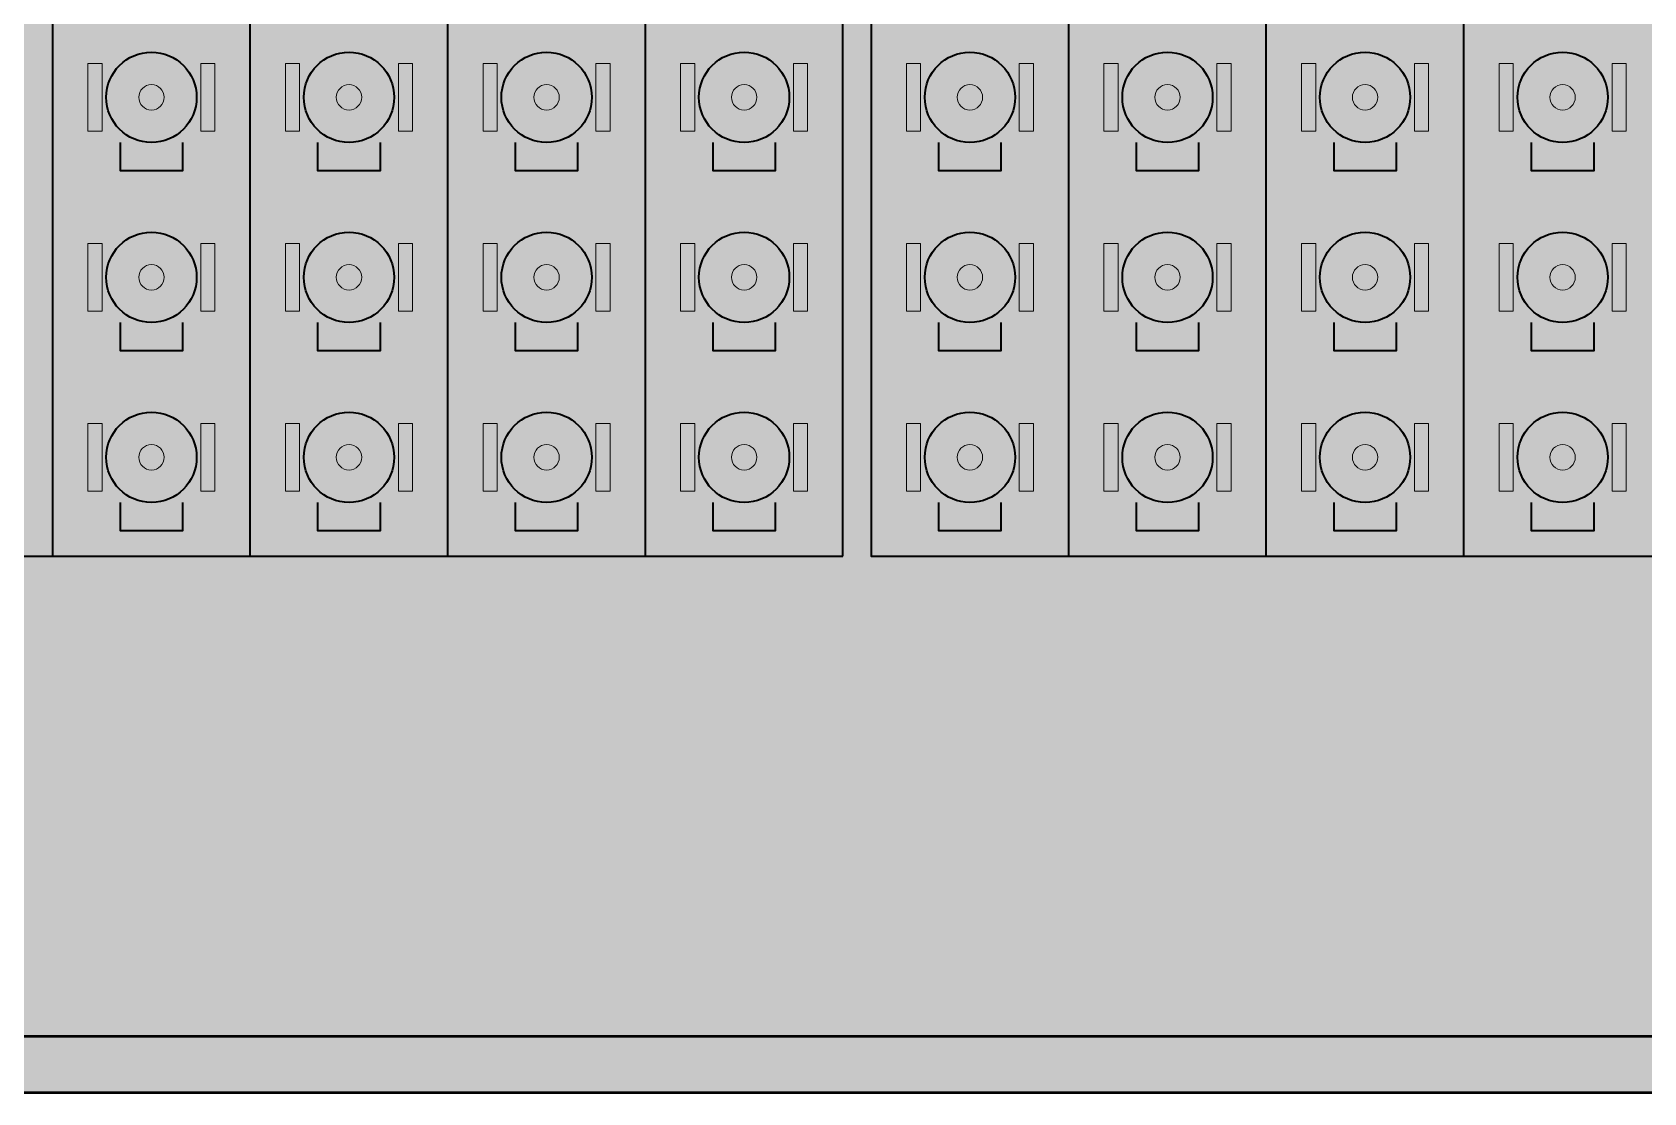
# Model space of a CAD drawing. Header units: millimetres. Extents: x 0 to 1189, y 0 to 841.
# Drawn here: x 587.8 to 644.9, y 218 to 255.6 of the extents above; entities that cross this region are included whole.
import ezdxf

# ---------------------------------------------------------------- set-up
doc = ezdxf.new("R2010")
doc.units = ezdxf.units.MM
for name, color, linetype, lineweight, true_color in [('A-DEM-AM', 2, 'CONTINUOUS', 35, 0xd7a500), ('A-DEM-VE', 3, 'CONTINUOUS', 35, 0x00963c), ('A-EQUIPO', 30, 'CONTINUOUS', 35, 0xe67800)]:
    doc.layers.add(name, color=color, linetype=linetype, lineweight=lineweight, true_color=true_color)
for name, color, linetype, lineweight in [('A-EQUIPO-FINO', 8, 'CONTINUOUS', 13), ('A-EQUIPO-RELLENO', 9, 'CONTINUOUS', 13), ('A-MURO', 7, 'CONTINUOUS', 50), ('A-RELLENO', 9, 'CONTINUOUS', 13), ('A-SECTOR', 1, 'CONTINUOUS', 25)]:
    doc.layers.add(name, color=color, linetype=linetype, lineweight=lineweight)

msp = doc.modelspace()

# ---------------------------------------------------------------- hatches: boundary and pattern name
at = {"layer": 'A-EQUIPO-RELLENO', "true_color": 0xf0786e}
h = msp.add_hatch(color=7, dxfattribs=at)
h.dxf.hatch_style = 1
h.paths.add_polyline_path([(592, 254.856), (591.586, 254.802), (591.2, 254.642), (590.869, 254.388), (590.614, 254.056), (590.455, 253.67), (590.4, 253.256), (590.455, 252.842), (590.614, 252.456), (590.869, 252.125), (591.2, 251.871), (591.586, 251.711), (592, 251.656), (592.414, 251.711), (592.8, 251.871), (593.131, 252.125), (593.386, 252.456), (593.545, 252.842), (593.6, 253.256), (593.545, 253.67), (593.386, 254.056), (593.131, 254.388), (592.8, 254.642), (592.414, 254.802)])
h = msp.add_hatch(color=7, dxfattribs=at)
h.dxf.hatch_style = 1
h.paths.add_polyline_path([(599, 254.856), (598.586, 254.802), (598.2, 254.642), (597.869, 254.388), (597.614, 254.056), (597.455, 253.67), (597.4, 253.256), (597.455, 252.842), (597.614, 252.456), (597.869, 252.125), (598.2, 251.871), (598.586, 251.711), (599, 251.656), (599.414, 251.711), (599.8, 251.871), (600.131, 252.125), (600.386, 252.456), (600.545, 252.842), (600.6, 253.256), (600.545, 253.67), (600.386, 254.056), (600.131, 254.388), (599.8, 254.642), (599.414, 254.802)])
h = msp.add_hatch(color=7, dxfattribs=at)
h.dxf.hatch_style = 1
h.paths.add_polyline_path([(606, 254.856), (605.586, 254.802), (605.2, 254.642), (604.869, 254.388), (604.614, 254.056), (604.455, 253.67), (604.4, 253.256), (604.455, 252.842), (604.614, 252.456), (604.869, 252.125), (605.2, 251.871), (605.586, 251.711), (606, 251.656), (606.414, 251.711), (606.8, 251.871), (607.131, 252.125), (607.386, 252.456), (607.545, 252.842), (607.6, 253.256), (607.545, 253.67), (607.386, 254.056), (607.131, 254.388), (606.8, 254.642), (606.414, 254.802)])
h = msp.add_hatch(color=7, dxfattribs=at)
h.dxf.hatch_style = 1
h.paths.add_polyline_path([(613, 254.856), (612.586, 254.802), (612.2, 254.642), (611.869, 254.388), (611.614, 254.056), (611.455, 253.67), (611.4, 253.256), (611.455, 252.842), (611.614, 252.456), (611.869, 252.125), (612.2, 251.871), (612.586, 251.711), (613, 251.656), (613.414, 251.711), (613.8, 251.871), (614.131, 252.125), (614.386, 252.456), (614.545, 252.842), (614.6, 253.256), (614.545, 253.67), (614.386, 254.056), (614.131, 254.388), (613.8, 254.642), (613.414, 254.802)])
h = msp.add_hatch(color=7, dxfattribs=at)
h.dxf.hatch_style = 1
h.paths.add_polyline_path([(621, 254.856), (620.586, 254.802), (620.2, 254.642), (619.869, 254.388), (619.614, 254.056), (619.455, 253.67), (619.4, 253.256), (619.455, 252.842), (619.614, 252.456), (619.869, 252.125), (620.2, 251.871), (620.586, 251.711), (621, 251.656), (621.414, 251.711), (621.8, 251.871), (622.131, 252.125), (622.386, 252.456), (622.545, 252.842), (622.6, 253.256), (622.545, 253.67), (622.386, 254.056), (622.131, 254.388), (621.8, 254.642), (621.414, 254.802)])
h = msp.add_hatch(color=7, dxfattribs=at)
h.dxf.hatch_style = 1
h.paths.add_polyline_path([(628, 254.856), (627.586, 254.802), (627.2, 254.642), (626.869, 254.388), (626.614, 254.056), (626.455, 253.67), (626.4, 253.256), (626.455, 252.842), (626.614, 252.456), (626.869, 252.125), (627.2, 251.871), (627.586, 251.711), (628, 251.656), (628.414, 251.711), (628.8, 251.871), (629.131, 252.125), (629.386, 252.456), (629.545, 252.842), (629.6, 253.256), (629.545, 253.67), (629.386, 254.056), (629.131, 254.388), (628.8, 254.642), (628.414, 254.802)])
h = msp.add_hatch(color=7, dxfattribs=at)
h.dxf.hatch_style = 1
h.paths.add_polyline_path([(635, 254.856), (634.586, 254.802), (634.2, 254.642), (633.869, 254.388), (633.614, 254.056), (633.455, 253.67), (633.4, 253.256), (633.455, 252.842), (633.614, 252.456), (633.869, 252.125), (634.2, 251.871), (634.586, 251.711), (635, 251.656), (635.414, 251.711), (635.8, 251.871), (636.131, 252.125), (636.386, 252.456), (636.545, 252.842), (636.6, 253.256), (636.545, 253.67), (636.386, 254.056), (636.131, 254.388), (635.8, 254.642), (635.414, 254.802)])
h = msp.add_hatch(color=7, dxfattribs=at)
h.dxf.hatch_style = 1
h.paths.add_polyline_path([(642, 254.856), (641.586, 254.802), (641.2, 254.642), (640.869, 254.388), (640.614, 254.056), (640.455, 253.67), (640.4, 253.256), (640.455, 252.842), (640.614, 252.456), (640.869, 252.125), (641.2, 251.871), (641.586, 251.711), (642, 251.656), (642.414, 251.711), (642.8, 251.871), (643.131, 252.125), (643.386, 252.456), (643.545, 252.842), (643.6, 253.256), (643.545, 253.67), (643.386, 254.056), (643.131, 254.388), (642.8, 254.642), (642.414, 254.802)])
at = {"layer": 'A-EQUIPO-RELLENO', "true_color": 0x969ba0}
h = msp.add_hatch(color=7, dxfattribs=at)
h.dxf.hatch_style = 1
h.paths.add_polyline_path([(590.25, 252.056), (590.25, 254.456), (589.75, 254.456), (589.75, 252.056)])
h = msp.add_hatch(color=7, dxfattribs=at)
h.dxf.hatch_style = 1
h.paths.add_polyline_path([(594.25, 252.056), (594.25, 254.456), (593.75, 254.456), (593.75, 252.056)])
h = msp.add_hatch(color=7, dxfattribs=at)
h.dxf.hatch_style = 1
h.paths.add_polyline_path([(597.25, 252.056), (597.25, 254.456), (596.75, 254.456), (596.75, 252.056)])
h = msp.add_hatch(color=7, dxfattribs=at)
h.dxf.hatch_style = 1
h.paths.add_polyline_path([(601.25, 252.056), (601.25, 254.456), (600.75, 254.456), (600.75, 252.056)])
h = msp.add_hatch(color=7, dxfattribs=at)
h.dxf.hatch_style = 1
h.paths.add_polyline_path([(604.25, 252.056), (604.25, 254.456), (603.75, 254.456), (603.75, 252.056)])
h = msp.add_hatch(color=7, dxfattribs=at)
h.dxf.hatch_style = 1
h.paths.add_polyline_path([(608.25, 252.056), (608.25, 254.456), (607.75, 254.456), (607.75, 252.056)])
h = msp.add_hatch(color=7, dxfattribs=at)
h.dxf.hatch_style = 1
h.paths.add_polyline_path([(611.25, 252.056), (611.25, 254.456), (610.75, 254.456), (610.75, 252.056)])
h = msp.add_hatch(color=7, dxfattribs=at)
h.dxf.hatch_style = 1
h.paths.add_polyline_path([(615.25, 252.056), (615.25, 254.456), (614.75, 254.456), (614.75, 252.056)])
h = msp.add_hatch(color=7, dxfattribs=at)
h.dxf.hatch_style = 1
h.paths.add_polyline_path([(619.25, 252.056), (619.25, 254.456), (618.75, 254.456), (618.75, 252.056)])
h = msp.add_hatch(color=7, dxfattribs=at)
h.dxf.hatch_style = 1
h.paths.add_polyline_path([(623.25, 252.056), (623.25, 254.456), (622.75, 254.456), (622.75, 252.056)])
h = msp.add_hatch(color=7, dxfattribs=at)
h.dxf.hatch_style = 1
h.paths.add_polyline_path([(626.25, 252.056), (626.25, 254.456), (625.75, 254.456), (625.75, 252.056)])
h = msp.add_hatch(color=7, dxfattribs=at)
h.dxf.hatch_style = 1
h.paths.add_polyline_path([(630.25, 252.056), (630.25, 254.456), (629.75, 254.456), (629.75, 252.056)])
h = msp.add_hatch(color=7, dxfattribs=at)
h.dxf.hatch_style = 1
h.paths.add_polyline_path([(633.25, 252.056), (633.25, 254.456), (632.75, 254.456), (632.75, 252.056)])
h = msp.add_hatch(color=7, dxfattribs=at)
h.dxf.hatch_style = 1
h.paths.add_polyline_path([(637.25, 252.056), (637.25, 254.456), (636.75, 254.456), (636.75, 252.056)])
h = msp.add_hatch(color=7, dxfattribs=at)
h.dxf.hatch_style = 1
h.paths.add_polyline_path([(640.25, 252.056), (640.25, 254.456), (639.75, 254.456), (639.75, 252.056)])
h = msp.add_hatch(color=7, dxfattribs=at)
h.dxf.hatch_style = 1
h.paths.add_polyline_path([(644.25, 252.056), (644.25, 254.456), (643.75, 254.456), (643.75, 252.056)])
at = {"layer": 'A-EQUIPO-RELLENO', "true_color": 0xf0786e}
h = msp.add_hatch(color=7, dxfattribs=at)
h.dxf.hatch_style = 1
h.paths.add_polyline_path([(592, 248.481), (591.586, 248.427), (591.2, 248.267), (590.869, 248.013), (590.614, 247.681), (590.455, 247.295), (590.4, 246.881), (590.455, 246.467), (590.614, 246.081), (590.869, 245.75), (591.2, 245.496), (591.586, 245.336), (592, 245.281), (592.414, 245.336), (592.8, 245.496), (593.131, 245.75), (593.386, 246.081), (593.545, 246.467), (593.6, 246.881), (593.545, 247.295), (593.386, 247.681), (593.131, 248.013), (592.8, 248.267), (592.414, 248.427)])
h = msp.add_hatch(color=7, dxfattribs=at)
h.dxf.hatch_style = 1
h.paths.add_polyline_path([(599, 248.481), (598.586, 248.427), (598.2, 248.267), (597.869, 248.013), (597.614, 247.681), (597.455, 247.295), (597.4, 246.881), (597.455, 246.467), (597.614, 246.081), (597.869, 245.75), (598.2, 245.496), (598.586, 245.336), (599, 245.281), (599.414, 245.336), (599.8, 245.496), (600.131, 245.75), (600.386, 246.081), (600.545, 246.467), (600.6, 246.881), (600.545, 247.295), (600.386, 247.681), (600.131, 248.013), (599.8, 248.267), (599.414, 248.427)])
h = msp.add_hatch(color=7, dxfattribs=at)
h.dxf.hatch_style = 1
h.paths.add_polyline_path([(606, 248.481), (605.586, 248.427), (605.2, 248.267), (604.869, 248.013), (604.614, 247.681), (604.455, 247.295), (604.4, 246.881), (604.455, 246.467), (604.614, 246.081), (604.869, 245.75), (605.2, 245.496), (605.586, 245.336), (606, 245.281), (606.414, 245.336), (606.8, 245.496), (607.131, 245.75), (607.386, 246.081), (607.545, 246.467), (607.6, 246.881), (607.545, 247.295), (607.386, 247.681), (607.131, 248.013), (606.8, 248.267), (606.414, 248.427)])
h = msp.add_hatch(color=7, dxfattribs=at)
h.dxf.hatch_style = 1
h.paths.add_polyline_path([(613, 248.481), (612.586, 248.427), (612.2, 248.267), (611.869, 248.013), (611.614, 247.681), (611.455, 247.295), (611.4, 246.881), (611.455, 246.467), (611.614, 246.081), (611.869, 245.75), (612.2, 245.496), (612.586, 245.336), (613, 245.281), (613.414, 245.336), (613.8, 245.496), (614.131, 245.75), (614.386, 246.081), (614.545, 246.467), (614.6, 246.881), (614.545, 247.295), (614.386, 247.681), (614.131, 248.013), (613.8, 248.267), (613.414, 248.427)])
h = msp.add_hatch(color=7, dxfattribs=at)
h.dxf.hatch_style = 1
h.paths.add_polyline_path([(621, 248.481), (620.586, 248.427), (620.2, 248.267), (619.869, 248.013), (619.614, 247.681), (619.455, 247.295), (619.4, 246.881), (619.455, 246.467), (619.614, 246.081), (619.869, 245.75), (620.2, 245.496), (620.586, 245.336), (621, 245.281), (621.414, 245.336), (621.8, 245.496), (622.131, 245.75), (622.386, 246.081), (622.545, 246.467), (622.6, 246.881), (622.545, 247.295), (622.386, 247.681), (622.131, 248.013), (621.8, 248.267), (621.414, 248.427)])
h = msp.add_hatch(color=7, dxfattribs=at)
h.dxf.hatch_style = 1
h.paths.add_polyline_path([(628, 248.481), (627.586, 248.427), (627.2, 248.267), (626.869, 248.013), (626.614, 247.681), (626.455, 247.295), (626.4, 246.881), (626.455, 246.467), (626.614, 246.081), (626.869, 245.75), (627.2, 245.496), (627.586, 245.336), (628, 245.281), (628.414, 245.336), (628.8, 245.496), (629.131, 245.75), (629.386, 246.081), (629.545, 246.467), (629.6, 246.881), (629.545, 247.295), (629.386, 247.681), (629.131, 248.013), (628.8, 248.267), (628.414, 248.427)])
h = msp.add_hatch(color=7, dxfattribs=at)
h.dxf.hatch_style = 1
h.paths.add_polyline_path([(635, 248.481), (634.586, 248.427), (634.2, 248.267), (633.869, 248.013), (633.614, 247.681), (633.455, 247.295), (633.4, 246.881), (633.455, 246.467), (633.614, 246.081), (633.869, 245.75), (634.2, 245.496), (634.586, 245.336), (635, 245.281), (635.414, 245.336), (635.8, 245.496), (636.131, 245.75), (636.386, 246.081), (636.545, 246.467), (636.6, 246.881), (636.545, 247.295), (636.386, 247.681), (636.131, 248.013), (635.8, 248.267), (635.414, 248.427)])
h = msp.add_hatch(color=7, dxfattribs=at)
h.dxf.hatch_style = 1
h.paths.add_polyline_path([(642, 248.481), (641.586, 248.427), (641.2, 248.267), (640.869, 248.013), (640.614, 247.681), (640.455, 247.295), (640.4, 246.881), (640.455, 246.467), (640.614, 246.081), (640.869, 245.75), (641.2, 245.496), (641.586, 245.336), (642, 245.281), (642.414, 245.336), (642.8, 245.496), (643.131, 245.75), (643.386, 246.081), (643.545, 246.467), (643.6, 246.881), (643.545, 247.295), (643.386, 247.681), (643.131, 248.013), (642.8, 248.267), (642.414, 248.427)])
at = {"layer": 'A-EQUIPO-RELLENO', "true_color": 0x969ba0}
h = msp.add_hatch(color=7, dxfattribs=at)
h.dxf.hatch_style = 1
h.paths.add_polyline_path([(590.25, 245.681), (590.25, 248.081), (589.75, 248.081), (589.75, 245.681)])
h = msp.add_hatch(color=7, dxfattribs=at)
h.dxf.hatch_style = 1
h.paths.add_polyline_path([(594.25, 245.681), (594.25, 248.081), (593.75, 248.081), (593.75, 245.681)])
h = msp.add_hatch(color=7, dxfattribs=at)
h.dxf.hatch_style = 1
h.paths.add_polyline_path([(597.25, 245.681), (597.25, 248.081), (596.75, 248.081), (596.75, 245.681)])
h = msp.add_hatch(color=7, dxfattribs=at)
h.dxf.hatch_style = 1
h.paths.add_polyline_path([(601.25, 245.681), (601.25, 248.081), (600.75, 248.081), (600.75, 245.681)])
h = msp.add_hatch(color=7, dxfattribs=at)
h.dxf.hatch_style = 1
h.paths.add_polyline_path([(604.25, 245.681), (604.25, 248.081), (603.75, 248.081), (603.75, 245.681)])
h = msp.add_hatch(color=7, dxfattribs=at)
h.dxf.hatch_style = 1
h.paths.add_polyline_path([(608.25, 245.681), (608.25, 248.081), (607.75, 248.081), (607.75, 245.681)])
h = msp.add_hatch(color=7, dxfattribs=at)
h.dxf.hatch_style = 1
h.paths.add_polyline_path([(611.25, 245.681), (611.25, 248.081), (610.75, 248.081), (610.75, 245.681)])
h = msp.add_hatch(color=7, dxfattribs=at)
h.dxf.hatch_style = 1
h.paths.add_polyline_path([(615.25, 245.681), (615.25, 248.081), (614.75, 248.081), (614.75, 245.681)])
h = msp.add_hatch(color=7, dxfattribs=at)
h.dxf.hatch_style = 1
h.paths.add_polyline_path([(619.25, 245.681), (619.25, 248.081), (618.75, 248.081), (618.75, 245.681)])
h = msp.add_hatch(color=7, dxfattribs=at)
h.dxf.hatch_style = 1
h.paths.add_polyline_path([(623.25, 245.681), (623.25, 248.081), (622.75, 248.081), (622.75, 245.681)])
h = msp.add_hatch(color=7, dxfattribs=at)
h.dxf.hatch_style = 1
h.paths.add_polyline_path([(626.25, 245.681), (626.25, 248.081), (625.75, 248.081), (625.75, 245.681)])
h = msp.add_hatch(color=7, dxfattribs=at)
h.dxf.hatch_style = 1
h.paths.add_polyline_path([(630.25, 245.681), (630.25, 248.081), (629.75, 248.081), (629.75, 245.681)])
h = msp.add_hatch(color=7, dxfattribs=at)
h.dxf.hatch_style = 1
h.paths.add_polyline_path([(633.25, 245.681), (633.25, 248.081), (632.75, 248.081), (632.75, 245.681)])
h = msp.add_hatch(color=7, dxfattribs=at)
h.dxf.hatch_style = 1
h.paths.add_polyline_path([(637.25, 245.681), (637.25, 248.081), (636.75, 248.081), (636.75, 245.681)])
h = msp.add_hatch(color=7, dxfattribs=at)
h.dxf.hatch_style = 1
h.paths.add_polyline_path([(640.25, 245.681), (640.25, 248.081), (639.75, 248.081), (639.75, 245.681)])
h = msp.add_hatch(color=7, dxfattribs=at)
h.dxf.hatch_style = 1
h.paths.add_polyline_path([(644.25, 245.681), (644.25, 248.081), (643.75, 248.081), (643.75, 245.681)])
at = {"layer": 'A-EQUIPO-RELLENO', "true_color": 0xf0786e}
h = msp.add_hatch(color=7, dxfattribs=at)
h.dxf.hatch_style = 1
h.paths.add_polyline_path([(592, 242.106), (591.586, 242.052), (591.2, 241.892), (590.869, 241.638), (590.614, 241.306), (590.455, 240.92), (590.4, 240.506), (590.455, 240.092), (590.614, 239.706), (590.869, 239.375), (591.2, 239.121), (591.586, 238.961), (592, 238.906), (592.414, 238.961), (592.8, 239.121), (593.131, 239.375), (593.386, 239.706), (593.545, 240.092), (593.6, 240.506), (593.545, 240.92), (593.386, 241.306), (593.131, 241.638), (592.8, 241.892), (592.414, 242.052)])
h = msp.add_hatch(color=7, dxfattribs=at)
h.dxf.hatch_style = 1
h.paths.add_polyline_path([(599, 242.106), (598.586, 242.052), (598.2, 241.892), (597.869, 241.638), (597.614, 241.306), (597.455, 240.92), (597.4, 240.506), (597.455, 240.092), (597.614, 239.706), (597.869, 239.375), (598.2, 239.121), (598.586, 238.961), (599, 238.906), (599.414, 238.961), (599.8, 239.121), (600.131, 239.375), (600.386, 239.706), (600.545, 240.092), (600.6, 240.506), (600.545, 240.92), (600.386, 241.306), (600.131, 241.638), (599.8, 241.892), (599.414, 242.052)])
h = msp.add_hatch(color=7, dxfattribs=at)
h.dxf.hatch_style = 1
h.paths.add_polyline_path([(606, 242.106), (605.586, 242.052), (605.2, 241.892), (604.869, 241.638), (604.614, 241.306), (604.455, 240.92), (604.4, 240.506), (604.455, 240.092), (604.614, 239.706), (604.869, 239.375), (605.2, 239.121), (605.586, 238.961), (606, 238.906), (606.414, 238.961), (606.8, 239.121), (607.131, 239.375), (607.386, 239.706), (607.545, 240.092), (607.6, 240.506), (607.545, 240.92), (607.386, 241.306), (607.131, 241.638), (606.8, 241.892), (606.414, 242.052)])
h = msp.add_hatch(color=7, dxfattribs=at)
h.dxf.hatch_style = 1
h.paths.add_polyline_path([(613, 242.106), (612.586, 242.052), (612.2, 241.892), (611.869, 241.638), (611.614, 241.306), (611.455, 240.92), (611.4, 240.506), (611.455, 240.092), (611.614, 239.706), (611.869, 239.375), (612.2, 239.121), (612.586, 238.961), (613, 238.906), (613.414, 238.961), (613.8, 239.121), (614.131, 239.375), (614.386, 239.706), (614.545, 240.092), (614.6, 240.506), (614.545, 240.92), (614.386, 241.306), (614.131, 241.638), (613.8, 241.892), (613.414, 242.052)])
h = msp.add_hatch(color=7, dxfattribs=at)
h.dxf.hatch_style = 1
h.paths.add_polyline_path([(621, 242.106), (620.586, 242.052), (620.2, 241.892), (619.869, 241.638), (619.614, 241.306), (619.455, 240.92), (619.4, 240.506), (619.455, 240.092), (619.614, 239.706), (619.869, 239.375), (620.2, 239.121), (620.586, 238.961), (621, 238.906), (621.414, 238.961), (621.8, 239.121), (622.131, 239.375), (622.386, 239.706), (622.545, 240.092), (622.6, 240.506), (622.545, 240.92), (622.386, 241.306), (622.131, 241.638), (621.8, 241.892), (621.414, 242.052)])
h = msp.add_hatch(color=7, dxfattribs=at)
h.dxf.hatch_style = 1
h.paths.add_polyline_path([(628, 242.106), (627.586, 242.052), (627.2, 241.892), (626.869, 241.638), (626.614, 241.306), (626.455, 240.92), (626.4, 240.506), (626.455, 240.092), (626.614, 239.706), (626.869, 239.375), (627.2, 239.121), (627.586, 238.961), (628, 238.906), (628.414, 238.961), (628.8, 239.121), (629.131, 239.375), (629.386, 239.706), (629.545, 240.092), (629.6, 240.506), (629.545, 240.92), (629.386, 241.306), (629.131, 241.638), (628.8, 241.892), (628.414, 242.052)])
h = msp.add_hatch(color=7, dxfattribs=at)
h.dxf.hatch_style = 1
h.paths.add_polyline_path([(635, 242.106), (634.586, 242.052), (634.2, 241.892), (633.869, 241.638), (633.614, 241.306), (633.455, 240.92), (633.4, 240.506), (633.455, 240.092), (633.614, 239.706), (633.869, 239.375), (634.2, 239.121), (634.586, 238.961), (635, 238.906), (635.414, 238.961), (635.8, 239.121), (636.131, 239.375), (636.386, 239.706), (636.545, 240.092), (636.6, 240.506), (636.545, 240.92), (636.386, 241.306), (636.131, 241.638), (635.8, 241.892), (635.414, 242.052)])
h = msp.add_hatch(color=7, dxfattribs=at)
h.dxf.hatch_style = 1
h.paths.add_polyline_path([(642, 242.106), (641.586, 242.052), (641.2, 241.892), (640.869, 241.638), (640.614, 241.306), (640.455, 240.92), (640.4, 240.506), (640.455, 240.092), (640.614, 239.706), (640.869, 239.375), (641.2, 239.121), (641.586, 238.961), (642, 238.906), (642.414, 238.961), (642.8, 239.121), (643.131, 239.375), (643.386, 239.706), (643.545, 240.092), (643.6, 240.506), (643.545, 240.92), (643.386, 241.306), (643.131, 241.638), (642.8, 241.892), (642.414, 242.052)])
at = {"layer": 'A-EQUIPO-RELLENO', "true_color": 0x969ba0}
h = msp.add_hatch(color=7, dxfattribs=at)
h.dxf.hatch_style = 1
h.paths.add_polyline_path([(590.25, 239.306), (590.25, 241.706), (589.75, 241.706), (589.75, 239.306)])
h = msp.add_hatch(color=7, dxfattribs=at)
h.dxf.hatch_style = 1
h.paths.add_polyline_path([(594.25, 239.306), (594.25, 241.706), (593.75, 241.706), (593.75, 239.306)])
h = msp.add_hatch(color=7, dxfattribs=at)
h.dxf.hatch_style = 1
h.paths.add_polyline_path([(597.25, 239.306), (597.25, 241.706), (596.75, 241.706), (596.75, 239.306)])
h = msp.add_hatch(color=7, dxfattribs=at)
h.dxf.hatch_style = 1
h.paths.add_polyline_path([(601.25, 239.306), (601.25, 241.706), (600.75, 241.706), (600.75, 239.306)])
h = msp.add_hatch(color=7, dxfattribs=at)
h.dxf.hatch_style = 1
h.paths.add_polyline_path([(604.25, 239.306), (604.25, 241.706), (603.75, 241.706), (603.75, 239.306)])
h = msp.add_hatch(color=7, dxfattribs=at)
h.dxf.hatch_style = 1
h.paths.add_polyline_path([(608.25, 239.306), (608.25, 241.706), (607.75, 241.706), (607.75, 239.306)])
h = msp.add_hatch(color=7, dxfattribs=at)
h.dxf.hatch_style = 1
h.paths.add_polyline_path([(611.25, 239.306), (611.25, 241.706), (610.75, 241.706), (610.75, 239.306)])
h = msp.add_hatch(color=7, dxfattribs=at)
h.dxf.hatch_style = 1
h.paths.add_polyline_path([(615.25, 239.306), (615.25, 241.706), (614.75, 241.706), (614.75, 239.306)])
h = msp.add_hatch(color=7, dxfattribs=at)
h.dxf.hatch_style = 1
h.paths.add_polyline_path([(619.25, 239.306), (619.25, 241.706), (618.75, 241.706), (618.75, 239.306)])
h = msp.add_hatch(color=7, dxfattribs=at)
h.dxf.hatch_style = 1
h.paths.add_polyline_path([(623.25, 239.306), (623.25, 241.706), (622.75, 241.706), (622.75, 239.306)])
h = msp.add_hatch(color=7, dxfattribs=at)
h.dxf.hatch_style = 1
h.paths.add_polyline_path([(626.25, 239.306), (626.25, 241.706), (625.75, 241.706), (625.75, 239.306)])
h = msp.add_hatch(color=7, dxfattribs=at)
h.dxf.hatch_style = 1
h.paths.add_polyline_path([(630.25, 239.306), (630.25, 241.706), (629.75, 241.706), (629.75, 239.306)])
h = msp.add_hatch(color=7, dxfattribs=at)
h.dxf.hatch_style = 1
h.paths.add_polyline_path([(633.25, 239.306), (633.25, 241.706), (632.75, 241.706), (632.75, 239.306)])
h = msp.add_hatch(color=7, dxfattribs=at)
h.dxf.hatch_style = 1
h.paths.add_polyline_path([(637.25, 239.306), (637.25, 241.706), (636.75, 241.706), (636.75, 239.306)])
h = msp.add_hatch(color=7, dxfattribs=at)
h.dxf.hatch_style = 1
h.paths.add_polyline_path([(640.25, 239.306), (640.25, 241.706), (639.75, 241.706), (639.75, 239.306)])
h = msp.add_hatch(color=7, dxfattribs=at)
h.dxf.hatch_style = 1
h.paths.add_polyline_path([(644.25, 239.306), (644.25, 241.706), (643.75, 241.706), (643.75, 239.306)])
at = {"layer": 'A-MURO', "true_color": 0x464646}
h = msp.add_hatch(color=7, dxfattribs=at)
h.dxf.hatch_style = 1
h.paths.add_polyline_path([(514.5, 218), (514.5, 220), (652, 220), (652, 218)])
at = {"layer": 'A-RELLENO', "true_color": 0xc8e8c8}
h = msp.add_hatch(color=7, dxfattribs=at)
h.dxf.hatch_style = 1
h.paths.add_polyline_path([(559.5, 220), (694.5, 220), (694.5, 299.5), (559.5, 299.5)])

# ---------------------------------------------------------------- linework, layer by layer
at = {"layer": 'A-DEM-AM'}
for p, q in [((588.5, 237), (588.5, 288)), ((595.5, 237), (595.5, 288)), ((602.5, 237), (602.5, 288)), ((609.5, 237), (609.5, 288))]:
    msp.add_line(p, q, dxfattribs=at)
msp.add_lwpolyline([(616.5, 237), (616.5, 288), (560.5, 288), (560.5, 237)], close=True, dxfattribs=at)
at = {"layer": 'A-DEM-VE'}
for p, q in [((624.5, 237), (624.5, 288)), ((631.5, 237), (631.5, 288)), ((638.5, 237), (638.5, 288))]:
    msp.add_line(p, q, dxfattribs=at)
msp.add_lwpolyline([(680.5, 237), (680.5, 288), (617.5, 288), (617.5, 237)], close=True, dxfattribs=at)
at = {"layer": 'A-EQUIPO'}
for points in [[(593.1, 251.656), (593.1, 250.656), (590.9, 250.656), (590.9, 251.656)], [(600.1, 251.656), (600.1, 250.656), (597.9, 250.656), (597.9, 251.656)], [(607.1, 251.656), (607.1, 250.656), (604.9, 250.656), (604.9, 251.656)], [(614.1, 251.656), (614.1, 250.656), (611.9, 250.656), (611.9, 251.656)], [(622.1, 251.656), (622.1, 250.656), (619.9, 250.656), (619.9, 251.656)], [(629.1, 251.656), (629.1, 250.656), (626.9, 250.656), (626.9, 251.656)], [(636.1, 251.656), (636.1, 250.656), (633.9, 250.656), (633.9, 251.656)], [(643.1, 251.656), (643.1, 250.656), (640.9, 250.656), (640.9, 251.656)], [(593.1, 245.281), (593.1, 244.281), (590.9, 244.281), (590.9, 245.281)], [(600.1, 245.281), (600.1, 244.281), (597.9, 244.281), (597.9, 245.281)], [(607.1, 245.281), (607.1, 244.281), (604.9, 244.281), (604.9, 245.281)], [(614.1, 245.281), (614.1, 244.281), (611.9, 244.281), (611.9, 245.281)], [(622.1, 245.281), (622.1, 244.281), (619.9, 244.281), (619.9, 245.281)], [(629.1, 245.281), (629.1, 244.281), (626.9, 244.281), (626.9, 245.281)], [(636.1, 245.281), (636.1, 244.281), (633.9, 244.281), (633.9, 245.281)], [(643.1, 245.281), (643.1, 244.281), (640.9, 244.281), (640.9, 245.281)], [(593.1, 238.906), (593.1, 237.906), (590.9, 237.906), (590.9, 238.906)], [(600.1, 238.906), (600.1, 237.906), (597.9, 237.906), (597.9, 238.906)], [(607.1, 238.906), (607.1, 237.906), (604.9, 237.906), (604.9, 238.906)], [(614.1, 238.906), (614.1, 237.906), (611.9, 237.906), (611.9, 238.906)], [(622.1, 238.906), (622.1, 237.906), (619.9, 237.906), (619.9, 238.906)], [(629.1, 238.906), (629.1, 237.906), (626.9, 237.906), (626.9, 238.906)], [(636.1, 238.906), (636.1, 237.906), (633.9, 237.906), (633.9, 238.906)], [(643.1, 238.906), (643.1, 237.906), (640.9, 237.906), (640.9, 238.906)]]:
    msp.add_lwpolyline(points, dxfattribs=at)
for centre in [(592, 253.256), (599, 253.256), (606, 253.256), (613, 253.256), (621, 253.256), (628, 253.256), (635, 253.256), (642, 253.256), (592, 246.881), (599, 246.881), (606, 246.881), (613, 246.881), (621, 246.881), (628, 246.881), (635, 246.881), (642, 246.881), (592, 240.506), (599, 240.506), (606, 240.506), (613, 240.506), (621, 240.506), (628, 240.506), (635, 240.506), (642, 240.506)]:
    msp.add_circle(centre, 1.6, dxfattribs=at)
at = {"layer": 'A-EQUIPO-FINO'}
for points in [[(590.25, 252.056), (590.25, 254.456), (589.75, 254.456), (589.75, 252.056)], [(594.25, 252.056), (594.25, 254.456), (593.75, 254.456), (593.75, 252.056)], [(597.25, 252.056), (597.25, 254.456), (596.75, 254.456), (596.75, 252.056)], [(601.25, 252.056), (601.25, 254.456), (600.75, 254.456), (600.75, 252.056)], [(604.25, 252.056), (604.25, 254.456), (603.75, 254.456), (603.75, 252.056)], [(608.25, 252.056), (608.25, 254.456), (607.75, 254.456), (607.75, 252.056)], [(611.25, 252.056), (611.25, 254.456), (610.75, 254.456), (610.75, 252.056)], [(615.25, 252.056), (615.25, 254.456), (614.75, 254.456), (614.75, 252.056)], [(619.25, 252.056), (619.25, 254.456), (618.75, 254.456), (618.75, 252.056)], [(623.25, 252.056), (623.25, 254.456), (622.75, 254.456), (622.75, 252.056)], [(626.25, 252.056), (626.25, 254.456), (625.75, 254.456), (625.75, 252.056)], [(630.25, 252.056), (630.25, 254.456), (629.75, 254.456), (629.75, 252.056)], [(633.25, 252.056), (633.25, 254.456), (632.75, 254.456), (632.75, 252.056)], [(637.25, 252.056), (637.25, 254.456), (636.75, 254.456), (636.75, 252.056)], [(640.25, 252.056), (640.25, 254.456), (639.75, 254.456), (639.75, 252.056)], [(644.25, 252.056), (644.25, 254.456), (643.75, 254.456), (643.75, 252.056)], [(590.25, 245.681), (590.25, 248.081), (589.75, 248.081), (589.75, 245.681)], [(594.25, 245.681), (594.25, 248.081), (593.75, 248.081), (593.75, 245.681)], [(597.25, 245.681), (597.25, 248.081), (596.75, 248.081), (596.75, 245.681)], [(601.25, 245.681), (601.25, 248.081), (600.75, 248.081), (600.75, 245.681)], [(604.25, 245.681), (604.25, 248.081), (603.75, 248.081), (603.75, 245.681)], [(608.25, 245.681), (608.25, 248.081), (607.75, 248.081), (607.75, 245.681)], [(611.25, 245.681), (611.25, 248.081), (610.75, 248.081), (610.75, 245.681)], [(615.25, 245.681), (615.25, 248.081), (614.75, 248.081), (614.75, 245.681)], [(619.25, 245.681), (619.25, 248.081), (618.75, 248.081), (618.75, 245.681)], [(623.25, 245.681), (623.25, 248.081), (622.75, 248.081), (622.75, 245.681)], [(626.25, 245.681), (626.25, 248.081), (625.75, 248.081), (625.75, 245.681)], [(630.25, 245.681), (630.25, 248.081), (629.75, 248.081), (629.75, 245.681)], [(633.25, 245.681), (633.25, 248.081), (632.75, 248.081), (632.75, 245.681)], [(637.25, 245.681), (637.25, 248.081), (636.75, 248.081), (636.75, 245.681)], [(640.25, 245.681), (640.25, 248.081), (639.75, 248.081), (639.75, 245.681)], [(644.25, 245.681), (644.25, 248.081), (643.75, 248.081), (643.75, 245.681)], [(590.25, 239.306), (590.25, 241.706), (589.75, 241.706), (589.75, 239.306)], [(594.25, 239.306), (594.25, 241.706), (593.75, 241.706), (593.75, 239.306)], [(597.25, 239.306), (597.25, 241.706), (596.75, 241.706), (596.75, 239.306)], [(601.25, 239.306), (601.25, 241.706), (600.75, 241.706), (600.75, 239.306)], [(604.25, 239.306), (604.25, 241.706), (603.75, 241.706), (603.75, 239.306)], [(608.25, 239.306), (608.25, 241.706), (607.75, 241.706), (607.75, 239.306)], [(611.25, 239.306), (611.25, 241.706), (610.75, 241.706), (610.75, 239.306)], [(615.25, 239.306), (615.25, 241.706), (614.75, 241.706), (614.75, 239.306)], [(619.25, 239.306), (619.25, 241.706), (618.75, 241.706), (618.75, 239.306)], [(623.25, 239.306), (623.25, 241.706), (622.75, 241.706), (622.75, 239.306)], [(626.25, 239.306), (626.25, 241.706), (625.75, 241.706), (625.75, 239.306)], [(630.25, 239.306), (630.25, 241.706), (629.75, 241.706), (629.75, 239.306)], [(633.25, 239.306), (633.25, 241.706), (632.75, 241.706), (632.75, 239.306)], [(637.25, 239.306), (637.25, 241.706), (636.75, 241.706), (636.75, 239.306)], [(640.25, 239.306), (640.25, 241.706), (639.75, 241.706), (639.75, 239.306)], [(644.25, 239.306), (644.25, 241.706), (643.75, 241.706), (643.75, 239.306)]]:
    msp.add_lwpolyline(points, close=True, dxfattribs=at)
for centre in [(592, 253.256), (599, 253.256), (606, 253.256), (613, 253.256), (621, 253.256), (628, 253.256), (635, 253.256), (642, 253.256), (592, 246.881), (599, 246.881), (606, 246.881), (613, 246.881), (621, 246.881), (628, 246.881), (635, 246.881), (642, 246.881), (592, 240.506), (599, 240.506), (606, 240.506), (613, 240.506), (621, 240.506), (628, 240.506), (635, 240.506), (642, 240.506)]:
    msp.add_circle(centre, 0.45, dxfattribs=at)
at = {"layer": 'A-MURO'}
msp.add_lwpolyline([(514.5, 218), (514.5, 220), (652, 220), (652, 218)], close=True, dxfattribs=at)
at = {"layer": 'A-SECTOR'}
msp.add_lwpolyline([(559.5, 220), (694.5, 220), (694.5, 299.5), (559.5, 299.5)], close=True, dxfattribs=at)

doc.saveas('drawing.dxf')
